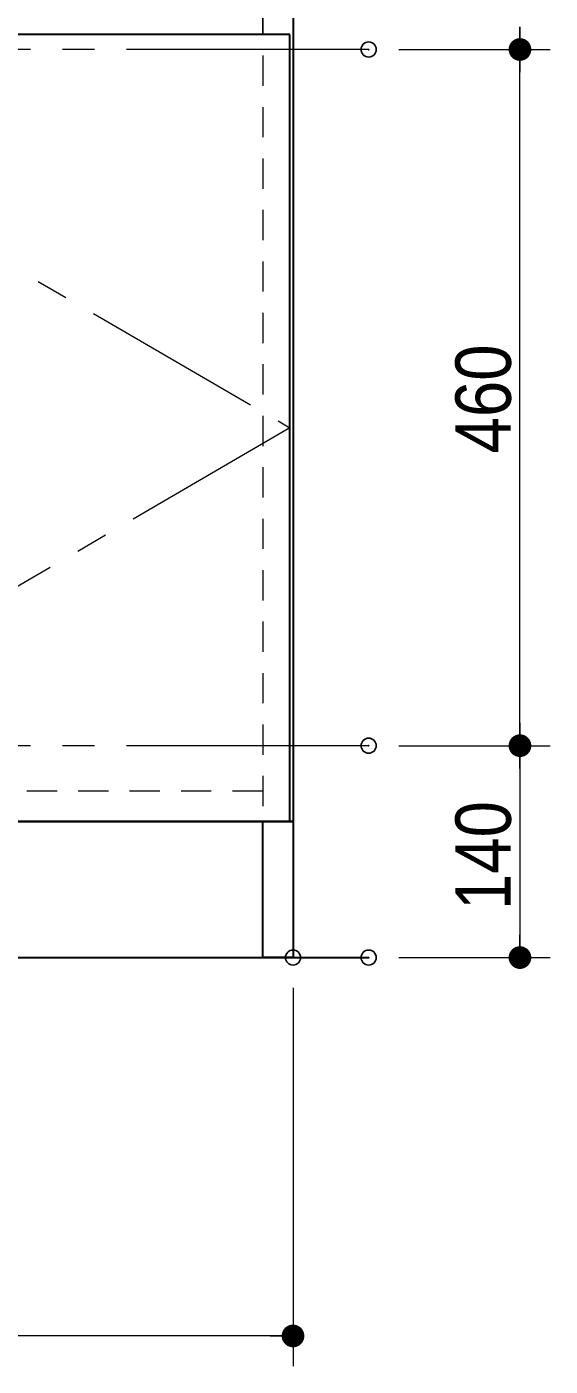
# Model space of a CAD drawing. Units: millimetres, scale not verified. Extents: x -6062 to 6062, y -3045 to 3045.
# Drawn here: x -4593 to -4248, y -2290 to -1405 of the extents above; entities that cross this region are included whole.
import ezdxf
from ezdxf.enums import TextEntityAlignment as Align

# ---------------------------------------------------------------- set-up
doc = ezdxf.new("R2010")
doc.units = ezdxf.units.MM
doc.header["$LTSCALE"] = 20
doc.header["$PDMODE"] = 32
doc.header["$PDSIZE"] = 10
for name, pattern in [('USER2', [1.7, 1, -0.7]), ('USER4', [9.172222, 5.997222, -1.058333, 1.058333, -1.058333]), ('USER5', [13.3, 8, -1.06, 1.06, -1.06, 1.06, -1.06])]:
    doc.linetypes.add(name, pattern=pattern)
for name, color, linetype, lineweight in [('0-1_2寸法-1', 7, 'Continuous', 15), ('0-2_0', 7, 'Continuous', 25), ('0-4_5ボウル・キャビネット', 7, 'Continuous', 15), ('0-5_2寸法-2', 7, 'Continuous', 15)]:
    doc.layers.add(name, color=color, linetype=linetype, lineweight=lineweight)
doc.layers.add('0-3_Defpoints', color=7, linetype='Continuous')
doc.styles.add('ＭＳ Ｐゴシック', font='')
doc.styles.get('ＭＳ Ｐゴシック').set_extended_font_data('MS PGothic')

# ---------------------------------------------------------------- blocks, each defined once
blk = doc.blocks.new('_Dot')
at = {"layer": '0-2_0'}
blk.add_line((-10, 0), (-20, 0), dxfattribs=at)
for points in [[(0, 0), (-10, 0), (-9.92, 1.25)], [(0, 0), (-9.92, -1.25), (-10, 0)], [(0, 0), (-9.92, 1.25), (-9.69, 2.49)], [(0, 0), (-9.69, -2.49), (-9.92, -1.25)], [(0, 0), (-9.69, 2.49), (-9.3, 3.68)], [(0, 0), (-9.3, -3.68), (-9.69, -2.49)], [(0, 0), (-9.3, 3.68), (-8.76, 4.82)], [(0, 0), (-8.76, -4.82), (-9.3, -3.68)], [(0, 0), (-8.76, 4.82), (-8.09, 5.88)], [(0, 0), (-8.09, -5.88), (-8.76, -4.82)], [(0, 0), (-8.09, 5.88), (-7.29, 6.85)], [(0, 0), (-7.29, -6.85), (-8.09, -5.88)], [(0, 0), (-7.29, 6.85), (-6.37, 7.71)], [(0, 0), (-6.37, -7.71), (-7.29, -6.85)], [(0, 0), (-6.37, 7.71), (-5.36, 8.44)], [(0, 0), (-5.36, -8.44), (-6.37, -7.71)], [(0, 0), (-5.36, 8.44), (-4.26, 9.05)], [(0, 0), (-4.26, -9.05), (-5.36, -8.44)], [(0, 0), (-4.26, 9.05), (-3.09, 9.51)], [(0, 0), (-3.09, -9.51), (-4.26, -9.05)], [(0, 0), (-3.09, 9.51), (-1.87, 9.82)], [(0, 0), (-1.87, -9.82), (-3.09, -9.51)], [(0, 0), (-1.87, 9.82), (-0.63, 9.98)], [(0, 0), (-0.63, -9.98), (-1.87, -9.82)], [(0, 0), (-0.63, 9.98), (0.63, 9.98)], [(0, 0), (0.63, -9.98), (-0.63, -9.98)], [(0, 0), (0.63, 9.98), (1.87, 9.82)], [(0, 0), (1.87, 9.82), (3.09, 9.51)], [(0, 0), (3.09, 9.51), (4.26, 9.05)], [(0, 0), (4.26, 9.05), (5.36, 8.44)], [(0, 0), (5.36, 8.44), (6.37, 7.71)], [(0, 0), (6.37, 7.71), (7.29, 6.85)], [(0, 0), (7.29, 6.85), (8.09, 5.88)], [(0, 0), (8.09, 5.88), (8.76, 4.82)], [(0, 0), (8.76, 4.82), (9.3, 3.68)], [(0, 0), (9.3, 3.68), (9.69, 2.49)], [(0, 0), (9.69, 2.49), (9.92, 1.25)], [(0, 0), (9.92, 1.25), (10, 0)], [(0, 0), (1.87, -9.82), (0.63, -9.98)], [(0, 0), (3.09, -9.51), (1.87, -9.82)], [(0, 0), (4.26, -9.05), (3.09, -9.51)], [(0, 0), (5.36, -8.44), (4.26, -9.05)], [(0, 0), (6.37, -7.71), (5.36, -8.44)], [(0, 0), (7.29, -6.85), (6.37, -7.71)], [(0, 0), (8.09, -5.88), (7.29, -6.85)], [(0, 0), (8.76, -4.82), (8.09, -5.88)], [(0, 0), (9.3, -3.68), (8.76, -4.82)], [(0, 0), (9.69, -2.49), (9.3, -3.68)], [(0, 0), (9.92, -1.25), (9.69, -2.49)], [(0, 0), (10, 0), (9.92, -1.25)]]:
    blk.add_solid(points, dxfattribs=at)

msp = doc.modelspace()

# ---------------------------------------------------------------- linework, layer by layer
at = {"layer": '0-1_2寸法-1'}
for p, q in [((-4347.5, -1420), (-4247.5, -1420)), ((-4267.5, -1864.99), (-4267.5, -1435.01)), ((-4347.5, -1880), (-4247.5, -1880)), ((-4347.5, -1880), (-4247.5, -1880)), ((-4267.5, -1895.01), (-4267.5, -2004.99)), ((-4347.5, -2020), (-4247.5, -2020)), ((-4417.5, -2040), (-4417.5, -2290)), ((-4432.51, -2270), (-5302.49, -2270))]:
    msp.add_line(p, q, dxfattribs=at)
at = {"layer": '0-3_Defpoints'}
for p in [(-4367.5, -1420), (-4367.5, -1420), (-4267.5, -1420), (-4267.5, -1420), (-4367.5, -1880), (-4367.5, -1880), (-4367.5, -1880), (-4417.5, -2020), (-4367.5, -2020), (-4267.5, -2020)]:
    msp.add_point(p, dxfattribs=at)
at = {"layer": '0-4_5ボウル・キャビネット'}
msp.add_line((-4437.5, -1410), (-4437.5, -1390), dxfattribs=at)
at = {"layer": '0-4_5ボウル・キャビネット', "linetype": 'USER5'}
for p, q in [((-4367.5, -1420), (-5367.5, -1420)), ((-4367.5, -1880), (-5367.5, -1880))]:
    msp.add_line(p, q, dxfattribs=at)
at = {"layer": '0-4_5ボウル・キャビネット', "linetype": 'USER2'}
msp.add_line((-4437.5, -1910), (-5297.5, -1910), dxfattribs=at)
at = {"layer": '0-4_5ボウル・キャビネット', "lineweight": 30}
msp.add_line((-5367.5, -2020), (-4367.5, -2020), dxfattribs=at)
for points in [[(-5317.5, -1330), (-4417.5, -1330), (-4417.5, -1930), (-5317.5, -1930)], [(-4419.5, -1410), (-4866.5, -1410), (-4866.5, -1930), (-4419.5, -1930)], [(-4437.5, -1930), (-4417.5, -1930), (-4417.5, -2020), (-4437.5, -2020)]]:
    msp.add_lwpolyline(points, close=True, dxfattribs=at)
at = {"layer": '0-4_5ボウル・キャビネット', "linetype": 'USER2'}
msp.add_lwpolyline([(-5297.5, -1930), (-5297.5, -1390), (-4437.5, -1390), (-4437.5, -1930)], dxfattribs=at)
at = {"layer": '0-4_5ボウル・キャビネット', "linetype": 'USER4'}
msp.add_lwpolyline([(-4866.5, -1410), (-4419.5, -1670), (-4866.5, -1930)], dxfattribs=at)
at = {"layer": '0-5_2寸法-2'}
for p, q in [((-4347.5, -1420), (-4247.5, -1420)), ((-4267.5, -1880), (-4267.5, -1420)), ((-4347.5, -1880), (-4247.5, -1880)), ((-4267.5, -1895.01), (-4267.5, -1910.01))]:
    msp.add_line(p, q, dxfattribs=at)

# ---------------------------------------------------------------- block references
at = {"layer": '0-1_2寸法-1', "xscale": 0.7503418, "yscale": 0.7503418}
for p, rotation in [((-4267.5, -1420), 90), ((-4267.5, -1880), 270), ((-4267.5, -1880), 90), ((-4267.5, -2020), 270)]:
    msp.add_blockref('_Dot', p, dxfattribs=dict(at, rotation=rotation))
msp.add_blockref('_Dot', (-4417.5, -2270), dxfattribs=at)
at = {"layer": '0-5_2寸法-2', "xscale": 0.7503418, "yscale": 0.7503418}
for p, rotation in [((-4267.5, -1420), 270), ((-4267.5, -1880), 90)]:
    msp.add_blockref('_Dot', p, dxfattribs=dict(at, rotation=rotation))

# ---------------------------------------------------------------- texts
at = {"layer": '0-1_2寸法-1', "style": 'ＭＳ Ｐゴシック', "width": 0.9}
for s, p in [('460', (-4262.54, -1686.89)), ('140', (-4262.54, -1988.61))]:
    msp.add_text(s, height=36.66, rotation=90, dxfattribs=at).set_placement(p, align=Align.BOTTOM_LEFT)

doc.saveas('drawing.dxf')
